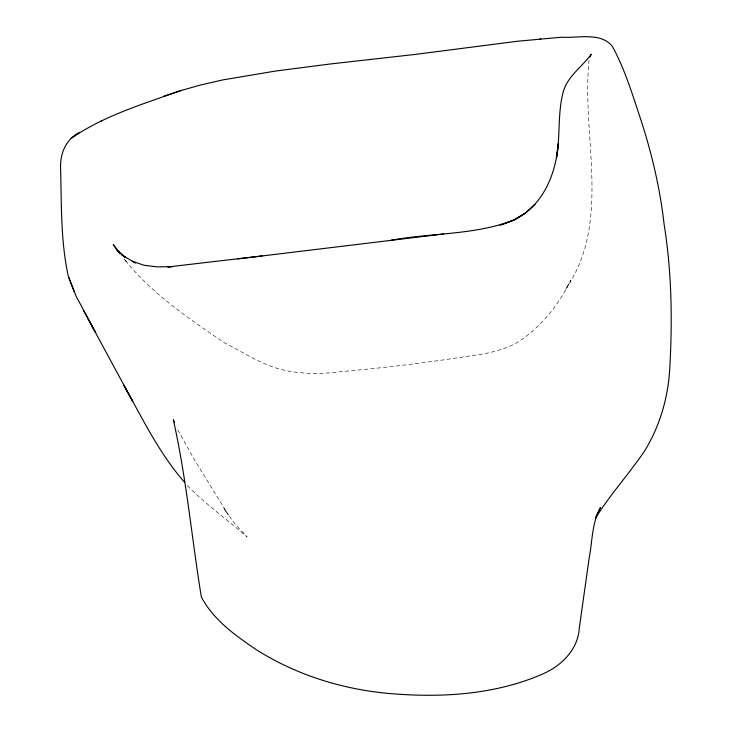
<?xml version="1.0" encoding="UTF-8"?>
<svg xmlns="http://www.w3.org/2000/svg" width="732" height="732" viewBox="0 0 732 732"><rect width="100%" height="100%" fill="white"/><g stroke="black" fill="none" stroke-linecap="round" stroke-linejoin="round"><path stroke-width="0.55" stroke-dasharray="3.66 2.75" d="M589.104 60.006C581.043 135.841 612.336 221.714 565.552 289.424L570.832 280.255C560.319 301.547 545.459 321.348 526.619 335.924C510.369 349.448 489.095 353.437 468.709 356.081C426.115 362.834 383.275 367.958 340.316 371.7C321.046 374.253 301.493 374.272 282.506 369.752C261.58 364.92 243.93 352.55 224.989 343.143C188.819 318.576 151.551 293.669 124.202 259.009M187.31 485.709C205.948 504.339 227.323 519.738 247.105 536.986L234.789 523.7L223.983 508.685L228.247 514.761L194.364 459.659L177.556 429.501M126.16 261.507L124.101 258.853L126.16 261.507"/><path stroke-width="1.1" d="M589.882 57.096L591.255 54.232C582.032 67.042 567.108 76.375 563.054 92.625C557.5 113.908 560.465 136.335 556.43 157.892L558.242 143.756C556.018 173.941 542.86 206.04 514.203 219.884C475.224 235.247 431.871 232.721 391.172 240.242M595.491 517.707L600.533 507.505C591.84 522.813 592.453 541.039 589.196 557.876C585.847 581.455 582.544 605.035 579.241 628.623C577.841 649.851 561.124 666.083 542.458 674.099C493.798 695.254 438.999 698.053 386.78 693.277L385.636 693.167C340.215 688.583 295.572 674.447 256.868 650.034C235.75 635.815 213.442 620.013 201.337 596.946C191.711 537.938 186.422 478.042 173.31 419.683L174.545 422.629M595.738 517.853C610.369 494.127 629.465 473.54 644.965 450.409C659.495 426.353 667.584 399.398 669.57 371.371C672.552 322.318 671.894 272.935 664.107 224.331C660.191 189.432 652.249 155.275 641.534 121.869C633.015 96.377 625.357 70.208 612.428 46.509C600.963 31.705 577.575 38.412 561.682 37.204L517.725 41.221L415.465 54.388L329.693 64.05L275.369 71.077L222.684 79.934L200.797 84.958L180.95 90.548M79.12 132.602C65.523 139.437 59.722 154.608 60.619 169.147C61.561 204.814 60.61 240.938 68.259 275.982L76.274 296.533L95.672 332.648L83.722 310.944M535.01 204.246L524.853 213.47L513.196 220.396L499.938 225.255M71.306 138.33C104.411 115.382 143.939 103.752 181.563 90.347L163.556 96.295M525.402 212.966L514.203 219.884L501.493 224.751M100.824 121.302L101.492 120.981M237.781 258.908L443.491 233.993M262.349 255.907L167.802 266.96L172.816 266.585L157.426 266.896L144.094 265.277L132.19 261.214L135.566 263.117M540.015 38.897L540.811 38.833M134.468 262.44L121.823 254.983L125.511 257.472L116.452 249.402L117.852 251.076M184.519 482.232C159.21 453.419 142.493 418.494 123.864 385.27L132.767 401.502L87.84 318.457M120.277 254.013L113.222 244.625L120.039 253.51M68.442 276.806L74.216 291.867"/></g></svg>
